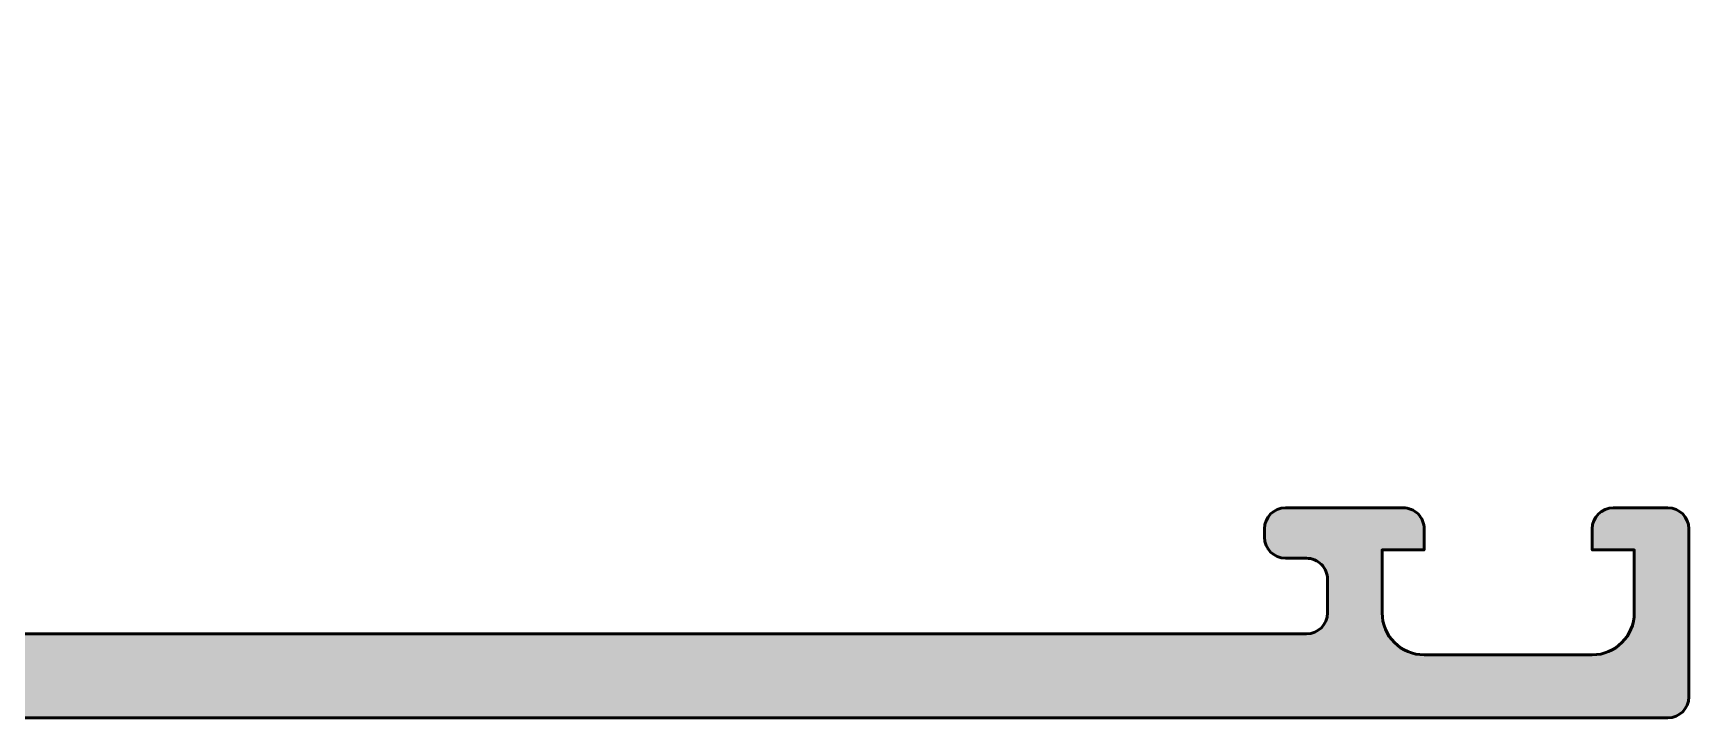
# Model space of a CAD drawing. Extents: x 0 to 110, y 0 to 75.
# Drawn here: x 70.09 to 109.5, y 0 to 16.3 of the extents above; entities that cross this region are included whole.
import ezdxf

# ---------------------------------------------------------------- set-up
doc = ezdxf.new("R2010")
doc.units = 0
doc.layers.add('0S-Alu contour', color=7, linetype='Continuous', lineweight=50)
doc.layers.add('0S-Alu hatch', color=252, linetype='Continuous', lineweight=25)

# ---------------------------------------------------------------- blocks, each defined once
blk = doc.blocks.new('357480__5C6A5D8C_E382_4FCB_AB71_DA6B0DE40064_')
at = {"layer": '0S-Alu hatch'}
h = blk.add_hatch(color=256, dxfattribs=at)
edge = h.paths.add_edge_path()
edge.add_line((31.9001540014099, 10.10070268068583), (31.8999999884671, 3.231625713199063))
edge.add_ellipse((30.89999998871819, 3.23164813443482), major_axis=(-1.000000000000271, 0), ratio=1, start_angle=92.20391990217718, end_angle=179.9987153580277, ccw=False)
edge.add_line((30.93845616248746, 2.232387846672132), (24.8999999887228, 2.000000026641473))
edge.add_line((24.8999999887228, 2.000000026641473), (9.100030231989065, 2.00000002605866))
edge.add_ellipse((9.100030231989061, 2.500024166396338), major_axis=(-0.5000241403376782, 0), ratio=1, start_angle=0, end_angle=90.0000000000004, ccw=False)
edge.add_line((8.600006091651384, 2.500024166396338), (8.600006092234109, 3.299995449001695))
edge.add_ellipse((9.100039479856399, 3.299962061382336), major_axis=(-0.5000333887369487, 0), ratio=1, start_angle=270.0038256838809, end_angle=359.9961743161229, ccw=False)
edge.add_line((9.1000060922371, 3.799995449004626), (9.60001605436615, 3.799995448905396))
edge.add_arc((9.600016054366138, 4.299985486872587), 0.4999900379671916, 270.0000000000014, 360)
edge.add_line((10.10000609233333, 4.299985486872593), (10.10000609228936, 4.500007461540156))
edge.add_arc((9.600013526884798, 4.500007461292057), 0.4999925654045612, 0, 90)
edge.add_line((9.600013526884798, 5.000000026696618), (6.800021040123033, 5.000000026648857))
edge.add_arc((6.800021040132904, 4.499997285773773), 0.5000027408750843, 90.00000000113106, 180)
edge.add_line((6.300018299257819, 4.499997285773773), (6.300018299265332, 4.000000026641345))
edge.add_line((6.300018299265332, 4.000000026641345), (7.300018299265333, 4.000000026641359))
edge.add_line((7.300018299265333, 4.000000026641359), (7.300018299461808, 2.500019849789071))
edge.add_ellipse((6.299998476117607, 2.500019849789071), major_axis=(-1.0000198233442, 0), ratio=1, start_angle=90.00000000000011, end_angle=180, ccw=False)
edge.add_line((6.299998476117608, 1.50000002644487), (2.30003812236402, 1.50000002644487))
edge.add_ellipse((2.30003812241314, 2.500019849789153), major_axis=(-1.000019823344282, 0), ratio=1, start_angle=0, end_angle=89.9999999971858, ccw=False)
edge.add_line((1.300018299068857, 2.500019849789153), (1.300018299265332, 4.00000002664133))
edge.add_line((1.300018299265332, 4.00000002664133), (2.300018299265332, 4.000000026641345))
edge.add_line((2.300018299265332, 4.000000026641345), (2.300018299272844, 4.499997285773758))
edge.add_arc((1.800015558397745, 4.499997285773758), 0.5000027408750989, 0, 90)
edge.add_line((1.800015558397745, 5.000000026648857), (0.4999999887174811, 5.000000026641345))
edge.add_arc((0.5000550922746215, 4.499944923085152), 0.50005510659226, 90.00631370667968, 179.9936862934301)
edge.add_line((-1.12815711e-08, 4.500000026641411), (-1.12815144e-08, 0.4999923972470759))
edge.add_arc((0.5000394608683968, 0.5000394994516574), 0.5000394743683536, 180.0053970889643, 269.9954771818297)
edge.add_line((0.4999999887181371, 2.66412314e-08), (108.9999511605934, 2.66413415e-08))
edge.add_arc((108.9999511605934, 0.5000000266413558), 0.5000000000000143, 270, 360)
edge.add_line((109.4999511605934, 0.5000000266413558), (109.4999511605934, 4.500000026641345))
edge.add_arc((108.9999511605934, 4.500000026641345), 0.5, 0, 90)
edge.add_line((108.9999511605934, 5.000000026641345), (107.6999511605934, 5.000000026641341))
edge.add_arc((107.6999511605934, 4.500000026641341), 0.5, 90, 180)
edge.add_line((107.1999511605934, 4.500000026641341), (107.1999511605934, 4.000000026641345))
edge.add_line((107.1999511605934, 4.000000026641345), (108.1999511605934, 4.00000002664133))
edge.add_line((108.1999511605934, 4.00000002664133), (108.1999511605935, 2.500000026641409))
edge.add_ellipse((107.1999511605934, 2.500000026641372), major_axis=(-1.000000000000028, 0), ratio=1, start_angle=90, end_angle=180, ccw=False)
edge.add_line((107.1999511605934, 1.500000026641343), (103.1999511605935, 1.500000026641342))
edge.add_ellipse((103.1999511605935, 2.500000026641413), major_axis=(-1.000000000000071, 0), ratio=1, start_angle=0, end_angle=89.9999999999992, ccw=False)
edge.add_line((102.1999511605935, 2.500000026641413), (102.1999511605934, 4.00000002664133))
edge.add_line((102.1999511605934, 4.00000002664133), (103.1999511605934, 4.000000026641345))
edge.add_line((103.1999511605934, 4.000000026641345), (103.1999511605934, 4.500000026641387))
edge.add_arc((102.6999511605935, 4.500000026641387), 0.4999999999999574, 0, 90.0000000000016)
edge.add_line((102.6999511605935, 5.000000026641345), (99.8999633676246, 5.000000026641242))
edge.add_arc((99.89996336762461, 4.50000002664137), 0.4999999999998721, 90.0000000000016, 180)
edge.add_line((99.39996336762474, 4.50000002664137), (99.39996336762472, 4.300000026641366))
edge.add_arc((99.89996336762471, 4.30000002664133), 0.4999999999999858, 180, 270)
edge.add_line((99.89996336762471, 3.800000026641344), (100.3999282684591, 3.800000027873207))
edge.add_ellipse((100.3999282684591, 3.299964927475969), major_axis=(-0.5000351003972381, 0), ratio=1, start_angle=180, end_angle=270.00000000000324, ccw=False)
edge.add_line((100.8999633688563, 3.299964927476111), (100.8999633676247, 2.499996974883663))
edge.add_ellipse((100.3999468041654, 2.500013538342806), major_axis=(-0.5000165637336366, 0), ratio=1, start_angle=90, end_angle=179.9981020302675, ccw=False)
edge.add_line((100.3999468041654, 1.99999697460917), (69.09996947114004, 1.999996974883657))
edge.add_line((69.09996947114004, 1.999996974883657), (63.06148258677556, 2.432387144925166))
edge.add_ellipse((63.09993895408836, 3.431647438931443), major_axis=(-1.000000013682204, 0), ratio=1, start_angle=-0.0017001684053070676, end_angle=87.79606903055532, ccw=False)
edge.add_line((62.09993894084641, 3.431677112466056), (62.100136835618, 10.10072872807806))
edge.add_ellipse((62.60013683539788, 10.10071389129445), major_axis=(-0.500000000000004, 0), ratio=1, start_angle=269.9999999999992, end_angle=359.9982998298797, ccw=False)
edge.add_line((62.60013683539789, 10.60071389129446), (63.50013683539799, 10.60071389129445))
edge.add_arc((63.50013683539799, 11.10071389129434), 0.4999999999998864, 270, 360)
edge.add_line((64.00013683539788, 11.10071389129433), (64.00013683539791, 12.49966282062235))
edge.add_ellipse((64.07897328194095, 12.76718341261545), major_axis=(-0.2788950563274171, 0), ratio=1, start_angle=-1.1645893740982274, end_angle=73.58012358050831, ccw=False)
edge.add_line((63.80013583539792, 12.77285182061383), (63.80013583539791, 13.22644582061412))
edge.add_ellipse((64.07900393104107, 13.2321064800909), major_axis=(-0.2789255417371377, 0), ratio=1, start_angle=-73.57540544464581, end_angle=1.1628700728289232, ccw=False)
edge.add_line((64.00013683539791, 13.49964982061383), (64.00013683539791, 15.37966082062235))
edge.add_arc((63.70013683539791, 15.37966082062235), 0.3000000000000043, 0, 90)
edge.add_line((63.70013683539791, 15.67966082062236), (62.72016251635513, 15.67966082062235))
edge.add_arc((62.72016251635512, 15.37966082062236), 0.2999999999999971, 89.99999999999729, 180)
edge.add_line((62.42016251635511, 15.37966082062236), (62.42016251635511, 12.61966282062235))
edge.add_ellipse((62.30016251635501, 12.61966282062235), major_axis=(-0.1200000000000898, 0), ratio=1, start_angle=85.70385181230017, end_angle=180, ccw=False)
edge.add_line((62.29117311366485, 12.5), (58.00000000000001, 12.5))
edge.add_ellipse((58.00000000000001, 13), major_axis=(-0.5, 0), ratio=1, start_angle=0, end_angle=90, ccw=False)
edge.add_line((57.50000000000001, 13), (57.5, 13.69999999999997))
edge.add_line((57.5, 13.69999999999997), (58.88149545762238, 16.09282032302754))
edge.add_arc((58.7618802153517, 16.1618802153517), 0.1381197846483132, 330.0000000000007, 455.6225775507978)
edge.add_arc((59.23822324117383, 11.32339113815211), 5.000000000000095, 95.62257755079384, 162.2515836439299)
edge.add_ellipse((53.99999999999999, 12.99999999999992), major_axis=(-0.4999999999999309, 0), ratio=1, start_angle=90, end_angle=162.2515836439302, ccw=False)
edge.add_line((53.99999999999999, 12.49999999999999), (40.00000000000001, 12.5))
edge.add_ellipse((40, 12.99999999999997), major_axis=(-0.4999999999999698, 0), ratio=1, start_angle=17.74841635606998, end_angle=90.0000000000008, ccw=False)
edge.add_arc((34.7617767588262, 11.32339113815215), 5.000000000000035, 17.74841635607022, 84.37742244920675)
edge.add_arc((35.23811978464829, 16.16188021535171), 0.1381197846482869, 84.37742244921031, 209.9999999999973)
edge.add_line((35.11850454237764, 16.09282032302757), (36.50000000000001, 13.69999999999999))
edge.add_line((36.50000000000001, 13.69999999999999), (36.5, 13))
edge.add_ellipse((36, 13), major_axis=(-0.5, 0), ratio=1, start_angle=90, end_angle=180, ccw=False)
edge.add_line((36, 12.5), (31.69997431904278, 12.5))
edge.add_ellipse((31.69997431904278, 12.61999999999999), major_axis=(-0.1199999999999903, 0), ratio=1, start_angle=0, end_angle=90, ccw=False)
edge.add_line((31.57997431904279, 12.61999999999999), (31.57997431904279, 15.37999799999999))
edge.add_arc((31.2799743190428, 15.37999799999999), 0.2999999999999971, 0, 90)
edge.add_line((31.2799743190428, 15.67999799999999), (30.3, 15.67999799999999))
edge.add_arc((30.3, 15.37999799999999), 0.3000000000000007, 89.99999999999935, 180)
edge.add_line((30, 15.37999799999999), (30, 13.49998699999147))
edge.add_ellipse((29.92113290435683, 13.23244365946854), major_axis=(-0.278925541737147, 0), ratio=1, start_angle=178.8371299271465, end_angle=253.57540544464422, ccw=False)
edge.add_line((30.200001, 13.22678299999164), (30.200001, 12.77318899999149))
edge.add_ellipse((29.92116355345695, 12.76752059199309), major_axis=(-0.2788950563274311, 0), ratio=1, start_angle=106.41987641949319, end_angle=181.164589374102, ccw=False)
edge.add_line((30, 12.49999999999998), (29.99999809362698, 11.10071457248967))
edge.add_arc((30.49999809362652, 11.10071389129447), 0.5000000000000057, 179.999921946222, 270)
edge.add_line((30.49999809362652, 10.60071389129447), (31.40015400153566, 10.60071389129447))
edge.add_ellipse((31.40015400153566, 10.10071389129455), major_axis=(-0.4999999999999183, 0), ratio=1, start_angle=179.9987153588789, end_angle=270.0000000000004, ccw=False)
edge = h.paths.add_edge_path()
edge.add_ellipse((33.9000498053686, 2.100021520689001), major_axis=(-0.5000000000000142, 0), ratio=1, start_angle=0, end_angle=90.00000000000159, ccw=False)
edge.add_line((33.40004980536858, 2.100021520689001), (33.40004980536859, 10.30001083953667))
edge.add_ellipse((33.90004980536858, 10.30001083953667), major_axis=(-0.4999999999999858, 0), ratio=1, start_angle=270, end_angle=360, ccw=False)
edge.add_line((33.90004980536858, 10.80001083953665), (60.10004293891352, 10.80001083953664))
edge.add_ellipse((60.10004293891352, 10.30001083953666), major_axis=(-0.4999999999999858, 0), ratio=1, start_angle=180, end_angle=270, ccw=False)
edge.add_line((60.6000429389135, 10.30001083953665), (60.60004293891351, 2.100021520689011))
edge.add_ellipse((60.1000429389135, 2.100021520689013), major_axis=(-0.5000000000000071, 0), ratio=1, start_angle=90, end_angle=180, ccw=False)
edge.add_line((60.1000429389135, 1.600021520689006), (33.90004980536861, 1.600021520688987))
at = {"layer": '0S-Alu contour', "color": 7}
for points in [[(35.11850454237764, 16.09282032302757), (36.50000000000001, 13.69999999999999), (36.5, 13)], [(57.50000000000001, 13), (57.5, 13.69999999999997), (58.88149545762238, 16.09282032302754)], [(30, 15.37999799999999), (30, 13.49998699999147)], [(31.2799743190428, 15.67999799999999), (30.3, 15.67999799999999)], [(31.57997431904279, 12.61999999999999), (31.57997431904279, 15.37999799999999)], [(62.42016251635511, 15.37966082062236), (62.42016251635511, 12.61966282062235)], [(63.70013683539791, 15.67966082062236), (62.72016251635513, 15.67966082062235)], [(64.00013683539791, 13.49964982061383), (64.00013683539791, 15.37966082062235)], [(30.200001, 13.22678299999164), (30.200001, 12.77318899999149)], [(63.80013583539792, 12.77285182061383), (63.80013583539791, 13.22644582061412)], [(30, 12.49999999999998), (29.99999809362698, 11.10071457248967)], [(36, 12.5), (31.69997431904278, 12.5)], [(53.99999999999999, 12.49999999999999), (40.00000000000001, 12.5)], [(62.29117311366485, 12.5), (58.00000000000001, 12.5)], [(64.00013683539788, 11.10071389129433), (64.00013683539791, 12.49966282062235)], [(33.90004980536858, 10.80001083953665), (60.10004293891352, 10.80001083953664)], [(30.49999809362652, 10.60071389129447), (31.40015400153566, 10.60071389129447)], [(33.40004980536858, 2.100021520689001), (33.40004980536859, 10.30001083953667)], [(60.6000429389135, 10.30001083953665), (60.60004293891351, 2.100021520689011)], [(62.60013683539789, 10.60071389129446), (63.50013683539799, 10.60071389129445)], [(31.9001540014099, 10.10070268068583), (31.8999999884671, 3.231625713199063)], [(62.09993894084641, 3.431677112466056), (62.100136835618, 10.10072872807806)], [(1.800015558397745, 5.000000026648857), (0.4999999887174811, 5.000000026641345)], [(9.600013526884798, 5.000000026696618), (6.800021040123033, 5.000000026648857)], [(102.6999511605935, 5.000000026641345), (99.8999633676246, 5.000000026641242)], [(108.9999511605934, 5.000000026641345), (107.6999511605934, 5.000000026641341)], [(-1.12815711e-08, 4.500000026641411), (-1.12815144e-08, 0.4999923972470759)], [(1.300018299068857, 2.500019849789153), (1.300018299265332, 4.00000002664133), (2.300018299265332, 4.000000026641345), (2.300018299272844, 4.499997285773758)], [(6.300018299257819, 4.499997285773773), (6.300018299265332, 4.000000026641345), (7.300018299265333, 4.000000026641359), (7.300018299461808, 2.500019849789071)], [(10.10000609233333, 4.299985486872593), (10.10000609228936, 4.500007461540156)], [(99.39996336762474, 4.50000002664137), (99.39996336762472, 4.300000026641366)], [(102.1999511605935, 2.500000026641413), (102.1999511605934, 4.00000002664133), (103.1999511605934, 4.000000026641345), (103.1999511605934, 4.500000026641387)], [(107.1999511605934, 4.500000026641341), (107.1999511605934, 4.000000026641345), (108.1999511605934, 4.00000002664133), (108.1999511605935, 2.500000026641409)], [(109.4999511605934, 0.5000000266413558), (109.4999511605934, 4.500000026641345)], [(9.1000060922371, 3.799995449004626), (9.60001605436615, 3.799995448905396)], [(99.89996336762471, 3.800000026641344), (100.3999282684591, 3.800000027873207)], [(8.600006091651384, 2.500024166396338), (8.600006092234109, 3.299995449001695)], [(100.8999633688563, 3.299964927476111), (100.8999633676247, 2.499996974883663)], [(100.3999468041654, 1.99999697460917), (69.09996947114004, 1.999996974883657), (63.06148258677556, 2.432387144925166)], [(30.93845616248746, 2.232387846672132), (24.8999999887228, 2.000000026641473), (9.100030231989065, 2.00000002605866)], [(60.1000429389135, 1.600021520689006), (33.90004980536861, 1.600021520688987)], [(6.299998476117608, 1.50000002644487), (2.30003812236402, 1.50000002644487)], [(107.1999511605934, 1.500000026641343), (103.1999511605935, 1.500000026641342)], [(0.4999999887181371, 2.66412314e-08), (108.9999511605934, 2.66413415e-08)]]:
    blk.add_lwpolyline(points, dxfattribs=at)
for centre, radius, start, end in [((35.23811978464829, 16.16188021535171), 0.1381197846482869, 84.37742244921031, 209.9999999999973), ((34.7617767588262, 11.32339113815215), 5.000000000000035, 17.74841635607022, 84.37742244920675), ((59.23822324117383, 11.32339113815211), 5.000000000000095, 95.62257755079384, 162.2515836439299), ((58.7618802153517, 16.1618802153517), 0.1381197846483132, 330.0000000000007, 95.62257755079779), ((30.3, 15.37999799999999), 0.3000000000000007, 89.99999999999935, 180), ((31.2799743190428, 15.37999799999999), 0.2999999999999971, 0, 90), ((62.72016251635512, 15.37966082062236), 0.2999999999999971, 89.99999999999729, 180), ((63.70013683539791, 15.37966082062235), 0.3000000000000043, 0, 90), ((30.49999809362652, 11.10071389129447), 0.5000000000000057, 179.999921946222, 270), ((63.50013683539799, 11.10071389129434), 0.4999999999998864, 270, 0), ((0.5000550922746215, 4.499944923085152), 0.50005510659226, 90.00631370667968, 179.9936862934301), ((1.800015558397745, 4.499997285773758), 0.5000027408750989, 0, 90), ((6.800021040132904, 4.499997285773773), 0.5000027408750843, 90.00000000113106, 180), ((9.600013526884798, 4.500007461292057), 0.4999925654045612, 0, 90), ((99.89996336762461, 4.50000002664137), 0.4999999999998721, 90.0000000000016, 180), ((102.6999511605935, 4.500000026641387), 0.4999999999999574, 0, 90.0000000000016), ((107.6999511605934, 4.500000026641341), 0.5, 90, 180), ((108.9999511605934, 4.500000026641345), 0.5, 0, 90), ((9.600016054366138, 4.299985486872587), 0.4999900379671916, 270.0000000000014, 0), ((99.89996336762471, 4.30000002664133), 0.4999999999999858, 180, 270), ((0.5000394608683968, 0.5000394994516574), 0.5000394743683536, 180.0053970889643, 269.9954771818297), ((108.9999511605934, 0.5000000266413558), 0.5000000000000143, 270, 0)]:
    blk.add_arc(centre, radius, start, end, dxfattribs=at)
at = {"layer": '0S-Alu contour', "color": 7, "extrusion": (0, 0, -1)}
for centre, radius, start, end in [((-29.92113290435683, 13.23244365946854), 0.278925541737147, 106.4245945553558, 181.1628700728536), ((-64.07900393104107, 13.2321064800909), 0.2789255417371377, 358.8371299271711, 73.57540544464582), ((-29.92116355345695, 12.76752059199309), 0.2788950563274311, 178.835410625898, 253.5801235805068), ((-31.69997431904278, 12.61999999999999), 0.1199999999999903, 270, 0), ((-36, 13), 0.5, 180, 270), ((-40, 12.99999999999997), 0.4999999999999698, 269.9999999999992, 342.25158364393), ((-53.99999999999999, 12.99999999999992), 0.4999999999999309, 197.7484163560698, 270), ((-58.00000000000001, 13), 0.5, 270, 0), ((-62.30016251635501, 12.61966282062235), 0.1200000000000898, 180, 274.2961481876999), ((-64.07897328194095, 12.76718341261545), 0.2788950563274171, 286.4198764194917, 1.164589374098176), ((-33.90004980536858, 10.30001083953667), 0.4999999999999858, 0, 90), ((-60.10004293891352, 10.30001083953666), 0.4999999999999858, 90, 180), ((-31.40015400153566, 10.10071389129455), 0.4999999999999183, 89.99999999999959, 180.0012846411212), ((-62.60013683539788, 10.10071389129445), 0.500000000000004, 0.0017001701202685, 90.00000000000081), ((-9.100039479856399, 3.299962061382336), 0.5000333887369487, 0.0038256838770983, 89.99617431611907), ((-100.3999282684591, 3.299964927475969), 0.5000351003972381, 89.99999999999675, 180), ((-30.89999998871819, 3.23164813443482), 1.000000000000271, 180.0012846419724, 267.7960800978228), ((-63.09993895408836, 3.431647438931443), 1.000000013682204, 272.2039309694447, 0.0017001684053111), ((-2.30003812241314, 2.500019849789153), 1.000019823344282, 270.0000000028143, 0), ((-6.299998476117607, 2.500019849789071), 1.0000198233442, 180, 269.9999999999999), ((-9.100030231989061, 2.500024166396338), 0.5000241403376782, 269.9999999999996, 0), ((-100.3999468041654, 2.500013538342806), 0.5000165637336366, 180.0018979697325, 270), ((-103.1999511605935, 2.500000026641413), 1.000000000000071, 270.0000000000008, 0), ((-107.1999511605934, 2.500000026641372), 1.000000000000028, 180, 270), ((-33.9000498053686, 2.100021520689001), 0.5000000000000142, 269.9999999999984, 0), ((-60.1000429389135, 2.100021520689013), 0.5000000000000071, 180, 270)]:
    blk.add_arc(centre, radius, start, end, dxfattribs=at)
blk = doc.blocks.new('486980__670439D2_AF63_49B8_ACC1_B2963E6DF6FA_')
at = {"layer": '0S-Alu contour', "color": 7}
blk.add_blockref('357480__5C6A5D8C_E382_4FCB_AB71_DA6B0DE40064_', (0, 0), dxfattribs=at)

msp = doc.modelspace()

# ---------------------------------------------------------------- block references
at = {"layer": '0S-Alu contour', "color": 7}
msp.add_blockref('486980__670439D2_AF63_49B8_ACC1_B2963E6DF6FA_', (0, 0), dxfattribs=at)

doc.saveas('drawing.dxf')
